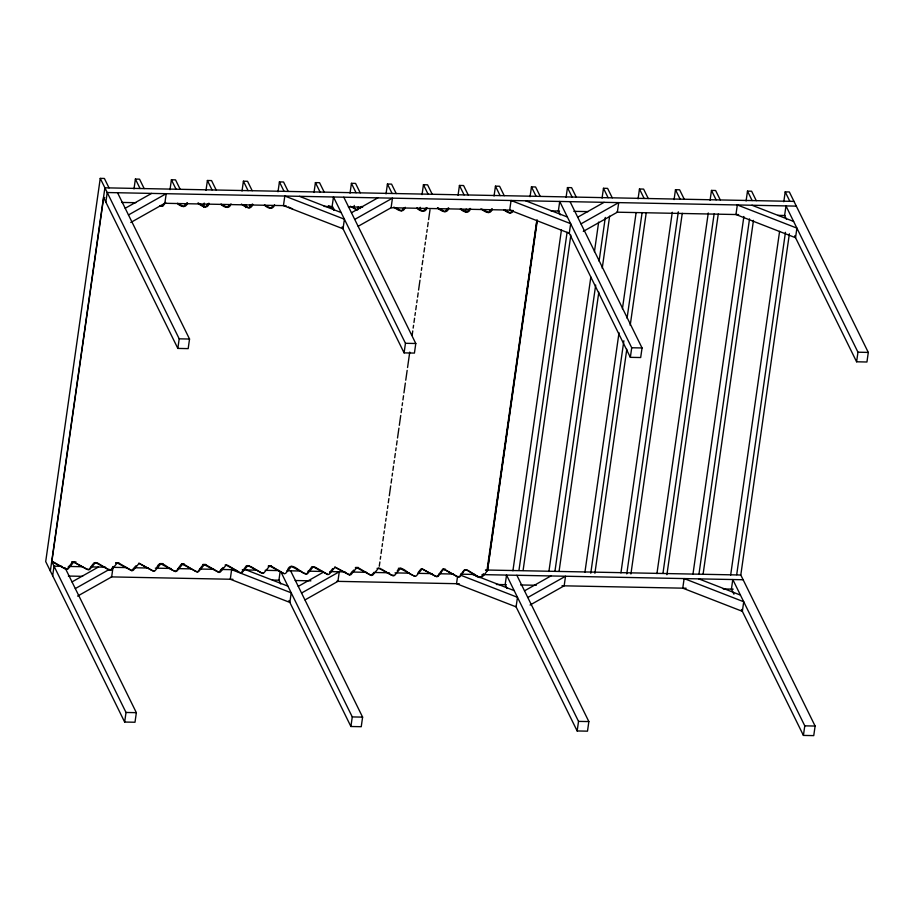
<?xml version="1.0" encoding="UTF-8"?>
<svg xmlns="http://www.w3.org/2000/svg" width="914" height="914" viewBox="0 0 914 914"><rect width="100%" height="100%" fill="white"/><g stroke="black" fill="none" stroke-linecap="round" stroke-linejoin="round"><path stroke-width="1.37" d="M109.029 187.896L104.39 178.458L100.254 178.379L45.7 561.584L124.658 722.049L134.998 722.243L136.357 712.669L64.997 567.64M50.35 571.022L104.893 187.816L793.992 201.4M537.329 220.331L487.516 570.267C479.53 582.572 478.993 576.825 467.031 570.256L464.655 570.21L459.891 576.757L458.497 577.214L445.255 569.822L443.279 569.513L438.114 576.323L436.721 576.78L422.108 568.988L416.338 575.9L414.945 576.357L400.332 568.565L394.574 575.466L393.169 575.923L378.556 568.131L372.798 575.032L371.392 575.489L356.78 567.708L351.022 574.609L349.616 575.066L335.004 567.274L329.246 574.175L327.84 574.632L313.228 566.84L307.47 573.752L306.064 574.209L291.452 566.417L285.694 573.318L284.288 573.775L269.676 565.983L263.918 572.895L262.524 573.352L247.9 565.56L242.141 572.461L240.748 572.918L226.124 565.126L220.365 572.027L218.972 572.495L204.348 564.703L198.589 571.604L197.196 572.061L182.572 564.269L176.813 571.17L175.419 571.627L160.795 563.847L155.037 570.747L153.643 571.204L139.031 563.412L133.261 570.313L131.867 570.77L117.255 562.978L111.485 569.89L110.091 570.347L95.479 562.556L89.709 569.456L88.315 569.913L73.703 562.121L67.933 569.034L66.539 569.491L51.824 561.687L103.648 197.641L104.664 197.573M52.669 575.74L54.029 566.166L61.786 566.314M105.853 202.12L107.212 192.534L796.311 206.118M133.992 188.935L135.398 179.064L139.534 179.155L144.172 188.592M113.016 567.32L111.657 576.905L77.587 596.099M170.004 189.644L171.409 179.784L175.534 179.864L180.184 189.301M124.658 722.049L126.018 712.463L51.71 561.447M117.552 192.74L189.541 339.037L188.181 348.622L177.842 348.417L179.201 338.831L100.254 178.379M203.594 207.261L204.199 203.034M206.004 190.352L207.409 180.492L211.545 180.572L216.184 190.009M242.016 191.06L243.41 181.201L247.545 181.28L252.195 190.718M245.649 207.547L246.049 204.725M249.785 207.627L250.185 204.805M278.016 191.769L279.421 181.909L283.557 181.989L288.196 191.426M314.016 192.477L315.421 182.617L319.557 182.697L324.207 192.134M280.084 571.993L278.919 580.196L280.792 584.012M350.028 193.185L351.433 183.326L355.569 183.406L360.207 192.843M353.867 208.266L354.266 205.444M357.808 209.752L358.208 206.941M386.028 193.894L387.433 184.034L391.569 184.114L396.219 193.562M358.242 226.249L391.101 207.741L392.46 198.155L354.735 219.417M419.834 210.106L420.234 207.284M422.039 194.613L423.445 184.742L427.581 184.822L432.219 194.271M290.618 570.827L362.607 717.124L361.247 726.71L350.907 726.504L352.267 716.919L280.906 571.89M343.801 197.196L415.79 343.504L414.43 353.078L404.091 352.873L405.462 343.298L333.473 196.99L332.102 206.575L333.987 210.391M379.276 566.2L379.881 561.973M380.281 559.162L380.681 556.34M381.081 553.518L381.686 549.291M382.086 546.481L382.486 543.659M382.886 540.848L383.492 536.621M383.891 533.799L384.291 530.977M384.691 528.166L385.285 523.939M385.697 521.117L386.096 518.307M386.496 515.485L387.09 511.257M387.502 508.435L387.902 505.625M388.301 502.803L388.896 498.576M389.307 495.765L390.701 485.894M391.112 483.083L391.706 478.856M392.106 476.034L392.506 473.224M392.917 470.402L393.511 466.174M393.911 463.352L394.311 460.542M394.722 457.72L395.316 453.493M395.716 450.682L396.116 447.86M396.527 445.038L397.122 440.811M397.521 438L398.927 428.14M399.327 425.318L400.732 415.459M401.132 412.637L401.737 408.409M402.137 405.599L402.537 402.777M402.937 399.955L403.542 395.728M403.942 392.917L405.348 383.057M405.747 380.235L407.153 370.376M407.553 367.554L409.758 352.061M412.168 335.152L412.762 330.925M413.162 328.103L413.574 325.293M413.973 322.471L414.568 318.243M414.967 315.433L415.379 312.611M415.779 309.789L416.373 305.562M416.773 302.751L417.184 299.929M417.584 297.107L418.178 292.891M418.578 290.069L419.983 280.21M420.383 277.388L420.988 273.16M421.388 270.338L421.788 267.528M422.188 264.706L422.794 260.479M423.193 257.668L423.593 254.846M423.993 252.024L424.599 247.797M424.999 244.986L425.398 242.164M425.798 239.354L426.404 235.127M426.804 232.305L427.204 229.483M427.603 226.672L428.209 222.445M428.609 219.623L430.014 209.763M458.04 195.322L459.445 185.451L463.581 185.542L468.231 194.979M465.82 211.877L466.22 209.066M494.051 196.03L495.457 186.17L499.592 186.25L504.231 195.687M457.491 576.86L456.52 583.703L516.102 606.873L517.461 597.299L460.53 575.146M530.051 196.738L531.457 186.879L535.593 186.959L540.231 196.396M486.888 571.147L536.826 220.343M487.516 570.267L537.032 220.091M512.914 570.793L561.447 229.848M566.063 197.447L567.468 187.587L571.593 187.667L576.243 197.104M518.958 570.37L567.091 232.247M523.094 570.45L570.827 235.138M548.914 571.501L590.832 277.056M594.443 251.693L598.659 222.102M602.063 198.155L603.469 188.295L607.604 188.375L612.243 197.812M554.969 571.079L595.677 285.077M599.093 261.13L605.308 217.452M559.105 571.159L598.807 292.206M602.223 268.259L609.638 216.127M584.926 572.21L619.018 332.707M622.423 308.761L636.064 212.951M638.075 198.864L639.469 189.004L643.605 189.084L648.255 198.521M590.775 573.192L623.862 340.739M627.073 318.198L642.108 212.528M594.9 573.272L626.798 349.274M630.203 325.315L646.244 212.608M516.867 575.283L588.856 721.58L587.496 731.166L577.157 730.96L578.528 721.386L506.539 575.077L505.168 584.663L507.053 588.479M570.062 201.651L642.051 347.96L640.68 357.534L630.352 357.34L631.711 347.754L559.722 201.457L558.363 211.031L560.236 214.847M620.926 572.918L672.27 212.254M674.075 199.572L675.48 189.712L679.616 189.792L684.255 199.229M626.776 573.901L678.314 211.831M630.911 573.992L682.255 213.316M656.938 573.626L708.27 212.962M710.075 200.28L711.48 190.42L715.616 190.5L720.266 199.938M662.981 573.204L714.12 213.945M666.912 574.7L718.255 214.036M692.938 574.335L743.882 216.492M746.087 200.989L747.492 191.129L751.628 191.209L756.266 200.657M698.993 573.912L749.526 218.892M703.117 573.992L753.456 220.377M730.663 575.077L779.596 231.322M783.801 201.743L785.206 191.871L789.342 191.951L868.3 352.416L866.94 362.001L856.601 361.795L794.632 235.846M736.707 574.655L785.446 232.305M740.843 574.735L789.376 233.801M485.425 569.993L740.797 575.02L815.117 726.047L813.746 735.621L803.417 735.416L804.777 725.842L732.788 579.533L731.429 589.119L733.931 594.203M856.601 361.795L857.96 352.21L785.971 205.913L784.612 215.487L786.486 219.303M165.171 202.417L162.795 205.684L160.407 205.639M165.697 202.565L162.806 206.164L160.03 205.776M186.947 202.839L183.565 206.473L177.647 203.319M187.473 202.999C185.908 208.918 180.287 206.29 177.27 203.456M208.723 203.274L205.342 206.907L198.281 203.068M209.237 203.422C207.364 210.083 201.16 205.856 197.904 203.205M229.7 204.793L227.118 207.329L221.199 204.188M231.013 203.856C229.46 209.774 223.827 207.147 220.811 204.313M252.275 204.13L248.894 207.764L242.975 204.61M252.79 204.29C250.916 210.94 244.712 206.724 241.456 204.062M273.252 205.65L270.67 208.198L264.74 205.044M274.566 204.713C273.012 210.631 267.379 208.004 264.363 205.182M89.983 568.211L93.159 563.847M360.082 208.609L361.67 206.427M110.971 569.73L113.347 566.463M135.912 565.8L131.742 570.519L119.003 563.253L115.724 563.184M403.908 208.221L401.315 210.768L395.396 207.615M405.222 207.284C403.348 213.945 397.133 209.729 393.888 207.067M156.9 567.32C160.144 558.465 168.279 568.622 172.78 570.29M426.472 207.569L423.091 211.191L417.172 208.049M426.998 207.718C425.433 213.636 419.812 211.008 416.795 208.186M177.088 569.925L181.052 564.475M448.248 207.992L444.867 211.625L437.817 207.786M448.774 208.152C446.9 214.801 440.685 210.586 437.429 207.924M198.064 571.444L202.04 565.995M470.024 208.426L466.643 212.059L460.725 208.906M470.55 208.575C468.985 214.493 463.364 211.865 460.348 209.043M223.016 567.514L218.846 572.244L206.107 564.966L202.828 564.909M491.801 208.849L488.419 212.482L482.501 209.329M492.326 209.009C490.452 215.658 484.237 211.442 480.981 208.78M241.616 572.313L246.38 565.766L249.659 565.823M512.788 210.369L510.195 212.916L504.277 209.763M513.302 210.528C511.623 215.59 506.413 211.797 503.9 209.9M287.556 569.89C291.143 560.613 299.723 572.118 304.568 573.546L306.944 573.592M307.744 572.507L311.708 567.046M329.52 572.929L332.685 568.577M353.672 570.096L349.491 574.815L334.878 567.023M373.86 572.701L371.267 575.237M397.224 570.953C400.743 563.732 408.112 574.118 412.305 575.009M418.201 572.472L421.091 568.874M460.165 575.512L463.341 571.147M481.152 577.031L483.529 573.752M89.195 569.308L86.819 569.251L73.577 561.87L72.183 562.327L67.419 568.874L65.705 569.114L52.841 561.619M176.288 571.022L173.911 570.976M263.392 572.735L261.016 572.69L250.79 566.52M394.048 575.306L391.672 575.26L381.446 569.091M459.376 576.597L456.989 576.551L443.758 569.171L442.353 569.628L437.6 576.174L435.875 576.403M93.948 562.761L97.227 562.83L108.583 569.685L110.571 569.993M268.156 566.189L270.601 565.903M355.26 567.914L358.539 567.971L370.558 575.123M377.036 568.337L380.315 568.405M464.129 570.05L467.408 570.119L478.765 576.985L480.753 577.294M485.905 570.485L487.219 570.028M125.195 208.278L151.587 193.414M128.486 214.95L166.211 193.699L164.84 203.274L130.771 222.479M351.456 212.733L377.848 197.87M577.705 217.201L604.097 202.325M580.984 223.873L618.709 202.611L617.35 212.197L583.281 231.391M72.012 581.91L98.404 567.034M75.302 588.582L109.372 569.376M298.261 586.365L323.453 572.175M301.551 593.037L339.277 571.787L337.906 581.361L305.059 599.881M524.522 590.821L550.913 575.957M527.801 597.493L565.526 576.243L564.167 585.817L530.086 605.022M154.123 570.85L152.798 570.827M197.675 571.707L195.687 571.399L184.331 564.544L181.555 564.155M225.107 565.012L227.049 565.046M312.211 566.726L314.987 567.114L327.715 574.38M121.551 202.428L135.809 202.702M164.349 203.274L286.105 205.673M324.139 206.415L332.696 206.587M348.394 206.895L362.664 207.181M391.192 207.741L511.04 210.106M550.982 210.883L559.539 211.054M573.809 211.34L588.079 211.614M616.607 212.185L738.615 214.584M777.825 215.361L784.955 215.498M179.201 338.831L189.541 339.037M405.462 343.298L415.79 343.504M631.711 347.754L642.051 347.96M857.96 352.21L868.3 352.416M71.68 561.836L75.965 561.916M115.907 562.704L118.763 562.761M160.133 563.584L162.989 563.63M181.532 563.995L184.388 564.052M202.942 564.418L205.787 564.475M268.567 565.72L271.424 565.777M355.592 567.434L358.448 567.491M398.39 568.279L401.246 568.325M442.627 569.148L445.472 569.205M68.299 566.44L82.568 566.726M91.126 566.897L105.396 567.171M112.525 567.32L126.795 567.594M135.352 567.765L148.194 568.017M155.323 568.154L171.021 568.462M178.15 568.611L190.992 568.862M199.549 569.034L213.819 569.308M220.948 569.456L235.618 569.742M242.256 569.868L256.617 570.153M265.186 570.325L279.444 570.599M286.745 570.747L300.843 571.022M307.984 571.17L322.254 571.444M329.977 571.604L345.081 571.901M352.21 572.038L366.48 572.324M373.609 572.461L389.307 572.77M395.008 572.884L409.278 573.158M417.835 573.329L432.105 573.615M439.234 573.752L453.504 574.038M460.542 574.175L474.903 574.46M482.044 574.598L743.128 579.739M68.356 576.048L82.626 576.334M111.165 576.894L232.921 579.293M272.372 580.07L279.513 580.207M295.199 580.516L310.897 580.836M336.581 581.338L459.274 583.749M496.371 584.48L506.356 584.686M520.626 584.96L536.312 585.268M561.996 585.783L686.117 588.228M723.214 588.959L733.199 589.153M126.018 712.463L136.357 712.669M352.267 716.919L362.607 717.124M578.528 721.386L588.856 721.58M804.777 725.842L815.117 726.047M103.648 197.641L104.459 197.778M292.571 208.872L288.413 206.975M421.982 568.737L435.224 576.117M138.905 563.161L152.135 570.542M414.819 576.106L413.448 575.694M751.936 205.239L793.626 221.451M525.687 200.783L567.366 216.995M299.438 196.327L341.116 212.539M698.753 578.87L740.431 595.083M472.504 574.403L514.182 590.615M246.243 569.948L287.933 586.16M356.848 209.992L350.336 206.21M357.054 209.786L351.844 206.758M283.454 573.398L271.435 566.257M330.068 206.324L333.473 208.381M328.56 205.776L334.238 209.215M227.883 565.4L238.108 571.57M785.206 191.871L789.856 201.309M747.492 191.129L752.131 200.566M711.48 190.42L716.13 199.858M675.48 189.712L680.119 199.149M639.469 189.004L644.119 198.441M603.469 188.295L608.107 197.732M567.468 187.587L572.107 197.024M568.999 232.659L630.352 357.34M741.437 609.478L803.417 735.416M531.457 186.879L536.107 196.316M495.457 186.17L500.095 195.607M459.445 185.451L464.095 194.899M423.445 184.742L428.083 194.179M387.433 184.034L392.083 193.471M351.433 183.326L356.072 192.763M342.122 226.923L404.091 352.873M315.421 182.617L320.071 192.054M515.816 606.29L577.157 730.96M279.421 181.909L284.06 191.346M243.41 181.201L248.06 190.638M207.409 180.492L212.059 189.929M171.409 179.784L176.048 189.221M135.398 179.064L140.048 188.513M103.533 197.401L177.842 348.417M288.938 600.555L350.907 726.504M231.63 569.662L230.259 579.236L289.852 602.417L291.212 592.832L231.63 569.662M284.814 196.03L283.454 205.616L343.036 228.786L344.395 219.211L284.814 196.03M511.063 200.497L509.704 210.071L569.285 233.253L570.656 223.667L511.063 200.497M684.129 578.573L682.769 588.159L742.351 611.329L743.722 601.755L684.129 578.573M737.324 204.953L735.953 214.527L795.546 237.709L796.905 228.123L737.324 204.953"/></g></svg>
